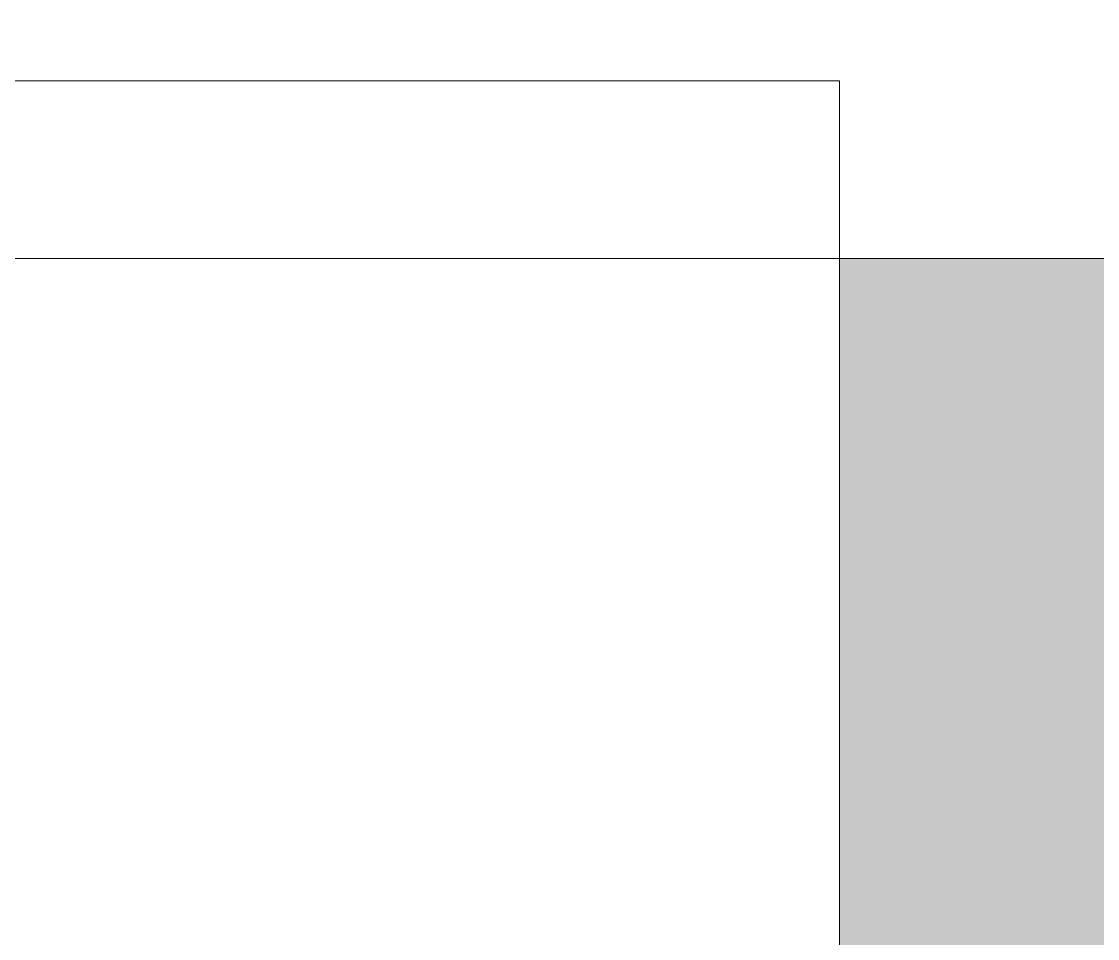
# Model space of a CAD drawing. Header units: millimetres. Extents: x 81773 to 282675, y -8553 to 29000.
# Drawn here: x 110315.4 to 110321.45, y 6616.18 to 6621.33 of the extents above; entities that cross this region are included whole.
import ezdxf

# ---------------------------------------------------------------- set-up
doc = ezdxf.new("R2010")
doc.units = ezdxf.units.MM
for name, color, linetype, lineweight in [('A-DOOR', 7, 'Continuous', 9), ('A-DOOR-FRAM', 7, 'Continuous', 13), ('Ограждение', 7, 'Continuous', 9), ('Поручни', 7, 'Continuous', 9)]:
    doc.layers.add(name, color=color, linetype=linetype, lineweight=lineweight)

# ---------------------------------------------------------------- blocks, each defined once
blk = doc.blocks.new('110_Дверь_СКБ_1Ст_Внутренняя1 - Д-8 950x2100h_охрана-V11-План раскладки напольных покрытий 3 этажа в осях 23-33')
at = {"layer": 'A-DOOR-FRAM'}
for p, q in [((447.5, 48), (447.5, 40)), ((462.5, 40), (437.5, 40)), ((462.5, 40), (447.5, 40)), ((447.5, 40), (447.5, 39)), ((447.5, 40), (517.5, 40)), ((447.5, 39), (462.5, 39))]:
    blk.add_line(p, q, dxfattribs=at)
blk = doc.blocks.new('Ограждение - Ограждение-32882452-План раскладки напольных покрытий 3 этажа в осях 23-33')
at = {"layer": 'Ограждение'}
h = blk.add_hatch(color=256, dxfattribs=at)
h.paths.add_polyline_path([(111205, 6611.0193), (111190, 6612), (111190, 6620), (111180, 6620), (111180, 6631.0193), (110330, 6631.0193), (110330, 6620), (110370, 6620), (110370, 6611.0193), (111190, 6611.0193)])
h.paths.add_polyline_path([(110320, 6611.0193), (110330, 6611.0193), (110330, 6620), (110320, 6620), (110320, 6612), (110305, 6611.0193)])

msp = doc.modelspace()

# ---------------------------------------------------------------- block references
at = {"layer": 'A-DOOR', "rotation": 180}
msp.add_blockref('110_Дверь_СКБ_1Ст_Внутренняя1 - Д-8 950x2100h_охрана-V11-План раскладки напольных покрытий 3 этажа в осях 23-33', (110767.5, 6660), dxfattribs=at)
at = {"layer": 'Поручни'}
msp.add_blockref('Ограждение - Ограждение-32882452-План раскладки напольных покрытий 3 этажа в осях 23-33', (0, 0), dxfattribs=at)

doc.saveas('drawing.dxf')
